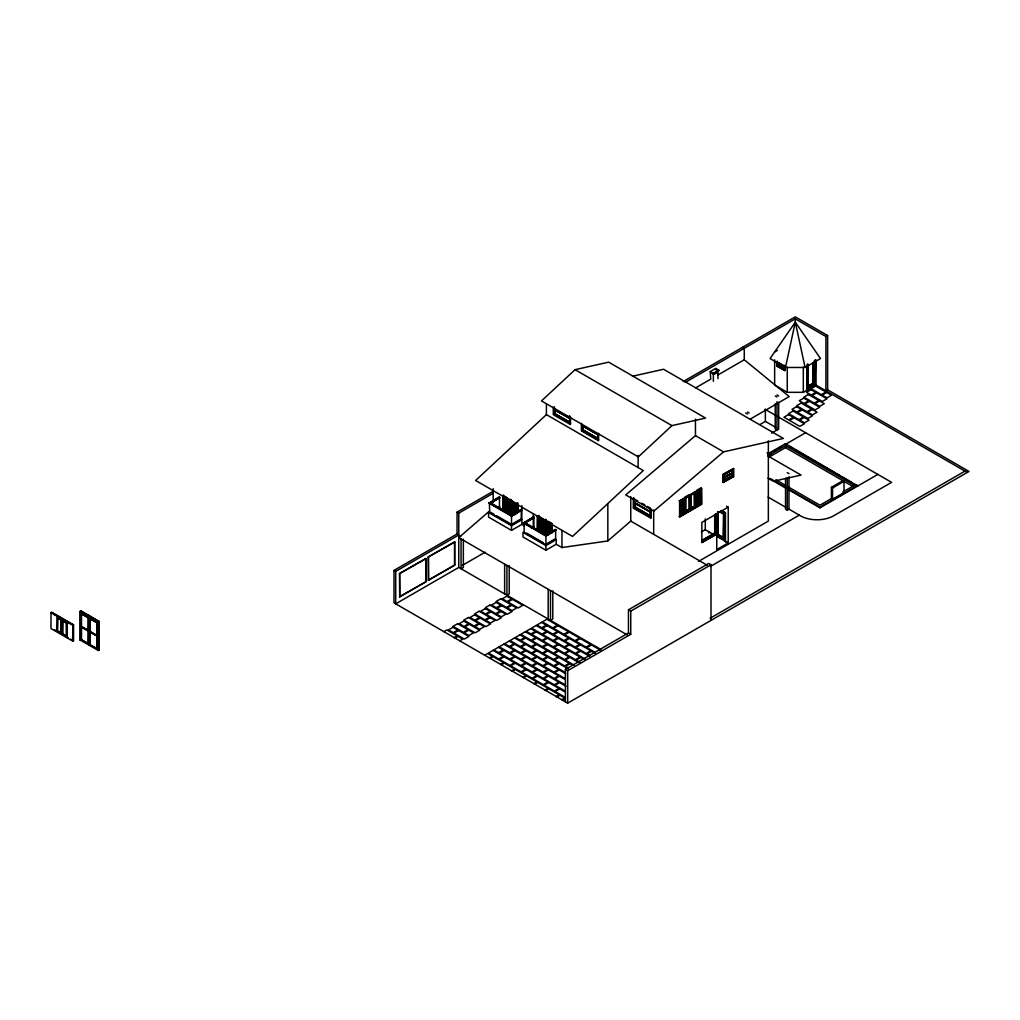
<?xml version="1.0" encoding="UTF-8"?>
<svg xmlns="http://www.w3.org/2000/svg" width="1020" height="1020" viewBox="0 0 1020 1020"><rect width="100%" height="100%" fill="white"/><g stroke="black" fill="none" stroke-linecap="round" stroke-linejoin="round"><path stroke-width="1.5" d="M785.476 367.468L770.062 358.568L795.294 322.167L820.513 358.568L805.099 367.468L785.476 367.468L795.294 322.167L795.294 318.852L825.907 336.523L827.628 335.542L827.628 389.818L969 471.444L567.694 703.137L393.988 602.845L393.988 570.409L457.049 533.995L458.77 534.99L395.709 571.404L393.988 570.409M575.063 369.673L541.467 400.936L638.354 456.883L671.95 425.62L705.559 418.085L608.672 362.151L575.063 369.673L671.95 425.62M546.401 414.617L475.626 480.484L572.513 536.418L643.288 470.551L546.401 414.617L546.401 403.958M627.096 634.822L458.77 537.642L489.6 510.943M556.231 544.259L556.231 539.618L545.904 545.585L522.979 532.338L522.979 536.979L545.904 550.213L556.231 544.259L561.956 547.561L607.831 540.944L630.755 521.092L630.755 496.727M695.462 419.194L695.462 435.642L625.732 494.904L653.833 511.122L723.55 451.86L783.373 438.447L663.561 369.265L632.489 376.227M51 612.676L51.739 612.242L73.529 624.827L73.529 640.713L72.79 641.146L51 628.562L51 612.676L72.79 625.26L73.529 624.827M57.247 630.908L57.477 616.22L53.614 613.989M57.426 617.839L61.378 619.93L61.2 632.999L61.2 620.02L57.426 617.839L57.426 630.819L61.378 632.897M62.577 620.823L66.542 622.901L66.542 635.881L66.364 623.003L62.577 620.823L62.577 633.79L66.542 635.881M79.917 611.413L80.886 610.852L99.233 621.448L99.233 649.906L98.264 650.479L79.917 639.884L79.917 611.413L98.264 622.009L99.233 621.448M81.294 613.798L88.459 617.737L88.281 630.551L81.294 626.51L81.294 613.798L88.459 617.737M57.426 630.819L57.592 617.737M62.577 633.79L62.755 620.721M89.887 618.77L97.053 622.71L96.887 635.511L89.887 631.482L89.887 618.77L97.053 622.71M81.294 626.51L88.459 630.449M81.294 627.045L88.459 630.985L88.281 643.786L81.294 639.757L81.294 627.045L88.459 630.985M89.887 631.482L97.053 635.409M89.887 632.005L97.053 635.944L96.887 648.758L89.887 644.716L89.887 632.005L97.053 635.944M79.917 639.884L80.886 639.323M80.491 640.216L81.46 639.655L81.46 626.943M89.084 645.175L89.263 617.278M89.887 644.716L97.053 648.656M97.691 650.148L99.233 649.906M553.86 408.115L553.86 414.286L554.485 406.903M555.007 413.623L555.007 410.053L554.893 413.699L570.142 422.369L570.486 418.595L554.434 409.326M570.142 422.369L554.893 413.699M553.86 414.286L570.486 423.223L554.434 413.954M581.974 424.345L581.974 430.529L598.6 439.467M583.006 429.93L598.255 438.6L583.006 429.93L583.121 426.283L583.121 429.866M457.049 533.995L457.049 512.155L492.902 491.449M683.247 381.556L795.294 316.863L827.628 335.542M457.049 512.155L458.77 513.149L493.17 493.285M685.249 382.385L795.294 318.852M597.745 434.265L582.152 425.786L598.255 435.03L598.141 438.664M710.277 371.599L715.772 368.411L718.87 370.209L713.362 374.072L710.277 371.599L713.822 373.804M710.277 372.287L710.736 379.147L695.793 387.766M715.313 369.367L718.87 370.897M490.416 502.745L511.517 514.934L520.914 509.503L521.602 510.37L511.517 516.184L489.039 503.217L499.124 496.931L499.813 497.786L490.416 503.217L499.813 497.326M718.87 370.209L713.362 373.384L713.362 381.289M489.039 503.217L499.124 497.39L499.813 497.786M713.362 373.537L714.14 373.09L714.14 374.289L713.337 373.83L716.321 372.109L717.124 372.568L717.124 371.369L718.412 370.63M489.383 503.408L489.728 512.486L511.517 525.058L521.258 519.435L521.258 510.166M714.14 374.289L717.124 372.568M718.08 374.901L744.268 359.779L744.268 348.317L742.547 347.323M774.652 351.951L777.406 350.37M458.77 537.642L461.065 535.653M399.496 573.584L425.978 558.552L425.978 581.731L399.725 596.878L399.496 573.584L425.978 558.552M428.272 556.971L454.754 541.939L454.754 565.106L428.502 580.265L428.272 556.971L454.754 541.939M511.517 515.125L511.402 501.037L517.471 504.454M491.729 503.982L511.517 515.393L520.914 509.962L521.602 510.37M521.602 509.898L511.517 515.788L511.517 525.058M778.375 362.839L778.209 365.122L784.571 368.603L784.571 366.422L778.375 362.839L778.375 365.032L784.571 368.603M776.717 361.615L776.717 365.989L784.966 370.489L784.966 366.116M777.291 365.657L784.737 369.291L777.291 365.657L777.291 361.182M784.405 368.704L784.737 366.32L777.865 362.342L777.865 365.326M519.371 519.856L511.517 524.395L496.37 515.661M524.382 525.874L521.832 524.395L511.517 530.362L488.58 517.114L488.58 512.486L511.517 525.721L521.832 519.766L520.684 519.103M776.717 365.989L784.966 370.489M524.815 522.61L545.904 534.786L555.313 529.367L556.002 530.221L545.904 536.048L523.438 523.069L533.524 516.783L534.212 517.65L524.815 523.069L534.212 517.178M523.438 523.069L533.524 517.242L534.212 517.65M523.783 523.273L533.868 517.446L533.868 526.715L531.433 528.118M399.496 596.751L425.978 581.731M428.272 580.138L454.754 565.106M601.022 649.549L458.77 567.426L395.709 603.84L395.709 571.404M462.404 565.335L485.137 552.202M538.917 515.355L538.917 531.088L544.871 534.531L544.986 519.511M524.815 523.069L545.904 535.258L555.313 529.826L556.002 530.221M556.002 529.762L545.904 535.653L545.904 544.922L555.658 539.287L555.658 530.03M749.815 419.347L789.199 396.601L744.268 359.779M807.904 364.369L808.082 386.478L813.233 383.494L808.133 385.981L808.312 364.535M807.904 386.376L813.067 383.392L813.067 362.954M806.756 388.365L814.215 384.055L815.018 384.527M806.756 365.3L806.756 389.028L807.559 388.824M815.592 360.468L815.018 384.782L815.018 359.805M806.756 389.028L815.592 384.196M807.33 388.697L815.018 384.782M774.652 359.831L774.652 385.05L787.261 392.33L803.314 392.33L815.936 385.05L967.279 472.438M545.904 544.259L555.084 538.955L556.231 539.618M760.028 424.486L765.37 421.4L775.659 427.342M827.628 389.818L825.907 390.813L825.907 336.523M637.64 500.833L634.886 499.239L634.427 503.077L650.53 512.32M633.509 497.658L633.509 508.24L633.624 497.581M634.083 507.909L634.822 507.488L650.875 516.757L650.135 517.178L634.083 507.909L634.083 498.652M635.396 507.157L635.396 503.574L635.281 507.22L650.53 515.89M771.655 433.13L778.668 429.076L778.668 402.275M650.02 511.555L635.001 502.745M443.866 631.635L446.849 629.914L457.164 635.881L454.18 637.602M723.053 474.415L733.609 468.588L733.609 476.531L723.282 482.498L723.053 474.415L733.609 468.588M684.509 497.403L688.602 495.044M696.762 490.327L700.855 487.968L701.594 488.401L701.594 504.288L679.817 516.859L679.065 516.426M732.513 475.906L732.513 472.591L723.346 477.895L723.626 474.746L732.806 469.455L733.036 476.2L723.346 481.198L733.036 476.2M733.036 469.582L723.856 474.886L723.856 481.504M723.626 478.061L732.806 472.757L723.856 477.271L724.034 474.976L732.232 470.054L732.398 472.528M679.065 500.539L679.817 500.973L701.594 488.401M650.824 509.031L650.709 518.173L650.709 509.095M685.657 511.364L685.657 498.397L684.968 497.989L684.968 512.563L695.64 506.8L695.64 492.239L701.02 489.383L701.02 503.956L680.391 515.865L680.162 501.177L689.278 496.103L689.443 509.184L685.491 511.262L685.491 498.295M694.429 493.132L690.642 495.312L690.642 508.291L694.607 506.2L694.429 493.132L694.429 506.098L690.642 508.291M680.162 501.177L701.02 489.383M680.85 501.98L684.624 499.787M696.328 493.042L700.102 490.849M680.85 502.375L684.624 500.195M696.328 493.438L700.102 491.257M723.575 478.023L732.118 473.293L732.118 475.677L723.741 480.509M680.85 502.783L684.624 500.603M696.328 493.846L700.102 491.665M680.85 503.192L684.624 501.011M696.328 494.254L700.102 492.073M680.85 503.599L684.624 501.406M696.328 494.662L700.102 492.481M680.85 504.007L684.624 501.814M696.328 495.07L700.102 492.877M767.983 453.785L785.54 443.649L857.756 486.004L855.04 484.436M680.85 504.403L684.624 502.222M696.328 495.465L700.102 493.285M680.85 504.811L684.624 502.63M696.328 495.873L700.102 493.693M767.983 454.448L770.687 452.893M773.389 451.325L776.092 449.769M778.796 448.214L781.499 446.645M805.621 432.722L785.54 444.312L785.54 443.649M723.575 480.407L732.118 475.677M680.85 505.219L684.624 503.038M696.328 496.281L700.102 494.101M680.85 505.627L684.624 503.434M696.328 496.689L700.102 494.509M680.85 506.035L684.624 503.842M696.328 497.097L700.102 494.904M769.029 455.149L785.54 445.625L854.339 485.341L842.877 491.959L844.024 492.622L844.024 481.363L832.562 487.993L831.415 487.331L831.415 498.576L819.94 505.206L788.294 486.935M680.85 506.43L684.624 504.25M696.328 497.492L700.102 495.312M680.85 506.838L684.624 504.658M696.328 497.9L700.102 495.72M723.053 482.358L733.609 476.531M680.85 507.246L684.624 505.066M696.328 498.308L700.102 496.128M454.984 638.061L457.967 636.34L462.723 639.081L459.739 640.802M680.85 507.654L684.624 505.461M696.328 498.716L700.102 496.536M680.85 508.062L684.624 505.869M696.328 499.124L700.102 496.931M769.029 457.139L785.54 447.614L852.962 486.527M680.85 508.457L684.624 506.277M696.328 499.519L700.102 497.339M680.85 508.865L684.624 506.685M696.328 499.928L700.102 497.747M680.85 509.273L684.624 507.093M696.328 500.335L700.102 498.155M680.85 509.681L684.624 507.488M696.328 500.743L700.102 498.563M680.85 510.089L684.624 507.896M696.328 501.151L700.102 498.958M680.85 510.484L684.624 508.304M696.328 501.547L700.102 499.366M680.85 510.892L684.624 508.712M696.328 501.955L700.102 499.774M680.85 511.3L684.624 509.12M696.328 502.363L700.102 500.183M680.85 511.708L684.624 509.515M696.328 502.771L700.102 500.59M680.85 512.116L684.624 509.923M696.328 503.179L700.102 500.986M680.85 512.512L684.624 510.331M696.328 503.574L700.102 501.394M680.85 512.92L684.624 510.739M696.328 503.982L700.102 501.802M680.85 513.328L684.624 511.147M696.328 504.39L700.102 502.21M680.85 513.736L684.624 511.543M696.328 504.798L700.102 502.618M685.491 511.262L689.443 509.184M680.85 514.144L684.624 511.951M696.328 505.206L700.102 503.013M680.162 515.737L685.312 512.754L685.312 498.193M685.874 512.499L688.602 510.931M691.318 509.35L695.41 507.004M695.64 506.8L701.02 503.956M701.365 504.148L679.588 516.732L679.588 500.845L701.365 488.261L701.594 504.288M728.216 544.259L728.216 507.182L701.849 522.406L701.849 542.538L717.213 533.932L715.377 532.606L701.62 540.549M720.171 511.67L723.741 513.736L723.346 537.54L717.838 534.365L717.787 511.798M725.462 541.339L724.544 541.084L724.544 513.277L725.462 512.741L721.51 510.459M484.678 655.21L487.662 653.488L492.418 656.23L489.434 657.951M701.326 531.981L705.279 529.699L713.681 534.544M490.237 658.41L493.221 656.689L503.548 662.656L500.565 664.377M701.62 540.817L715.377 532.873L717.213 533.932M701.824 540.957L715.606 533.001M701.849 542.538L717.213 533.664M717.608 511.9L717.608 534.493L718.016 512.269M501.368 664.836L504.339 663.115L514.667 669.069L511.683 670.79M723.741 513.736L723.575 537.935L723.575 513.838L719.993 511.772M698.496 561.421L768.353 521.092L768.353 440.806M785.54 478.278L785.54 509.171L787.261 510.166L788.983 509.171L799.31 515.125A23.575 13.617 0 0 0 833.697 515.776L891.595 482.358L765.076 409.313M512.486 671.262L515.47 669.541L525.784 675.495L522.801 677.216M831.415 487.331L842.877 480.713M565.399 701.811L565.399 669.375L628.46 632.961L628.46 609.794L708.721 563.448L711.016 564.774L711.016 620.389M628.46 609.794L630.755 611.12L711.016 564.774M710.468 566.419L799.31 515.125M831.415 498.576L832.562 499.239L844.024 492.622M523.604 677.675L526.588 675.954L536.903 681.921L533.932 683.642M788.6 489.077L819.94 507.182L857.756 485.341M788.6 489.74L819.94 507.832L877.837 474.415M534.735 684.101L537.706 682.38L548.033 688.334L545.05 690.055M565.399 669.375L567.694 670.701L630.755 634.287L630.755 611.12M545.853 690.527L548.836 688.806L559.151 694.76L556.168 696.481M556.971 696.94L559.954 695.219L564.71 697.973L561.727 699.694M562.53 700.153L565.271 698.572M710.099 618.26L964.984 471.112M777.52 362.546L784.405 366.511M776.947 394.982L778.668 395.977M775.225 395.977L776.947 396.971M713.337 372.631L714.14 373.09M747.418 412.029L749.139 413.023M745.697 413.023L747.418 414.018M789.633 446.671L792.361 448.239M795.09 449.82L834.602 472.63M837.318 474.198L840.046 475.779M842.775 477.347L852.312 482.855M767.04 452.816L771.069 455.149L767.779 455.876L801.057 475.078L773.504 481.249L768.353 478.265M787.261 472.655L788.983 473.65M775.914 479.782L785.54 485.341M770.89 478.852L785.884 487.509M695.462 435.642L723.55 451.86M768.162 477.946L785.884 488.172M768.073 497.097L785.897 507.386M726.495 506.188L728.216 507.182M598.6 434.826L582.547 425.557L582.547 430.198M570.142 418.786L554.026 409.555L569.619 418.034L569.619 415.65M695.869 492.367L695.296 492.035L695.296 506.596M721.28 510.599L725.233 512.881L725.233 541.48M581.974 430.529L598.026 439.798L598.026 433.615M720.617 511.007L724.544 513.277M719.215 511.594L723.511 513.876M715.377 533.141L716.983 534.059M717.608 534.493L723.741 537.833M716.18 535.322L725.347 540.613M716.92 536.405L728.216 542.933L716.754 549.55L716.754 533.932M641.758 503.217L644.78 504.823M647.266 506.392L650.135 507.909L650.135 517.178M650.875 512.116L634.822 502.847L634.822 507.488M635.281 507.22L650.416 515.954M633.509 508.24L650.824 518.109M630.755 521.092L707.344 565.309M506.902 497.607L504.517 496.23L504.517 511.224L504.632 497.786L510.599 501.228L510.599 514.603M548.288 521.411L551.871 523.477M511.517 500.603L513.901 501.98M539.032 516.49L543.8 519.244M545.904 520.455L551.871 523.897L551.871 531.751L545.904 528.309M504.517 496.651L510.484 500.093M504.517 497.059L510.484 500.501M539.032 516.898L544.986 520.34M545.904 520.876L551.871 524.318M504.517 497.479L510.484 500.922M511.517 501.763L517.471 505.206M539.032 517.65L544.986 521.092M545.904 521.615L551.871 525.058M504.632 498.155L510.599 501.598M511.517 502.222L517.471 505.665M539.032 518.109L544.986 521.551M545.904 522.087L551.871 525.529M504.632 498.525L510.599 501.967M511.517 502.681L517.471 506.124M539.032 518.581L544.986 522.023M545.904 522.546L551.871 525.989M504.632 498.997L510.599 502.439M511.517 503.102L517.471 506.545M539.032 518.989L544.986 522.431M545.904 522.967L551.871 526.409M504.632 499.456L510.599 502.898M511.517 503.523L517.471 506.965M539.032 519.409L544.986 522.852M545.904 523.387L551.871 526.83M504.632 499.876L510.599 503.319M511.517 503.944L517.471 507.386M539.032 519.83L544.986 523.273M545.904 523.795L551.871 527.238M504.632 500.297L510.599 503.74M511.517 504.364L517.471 507.807M539.032 520.251L544.986 523.693M545.904 524.216L551.871 527.659M504.632 500.705L510.599 504.148M511.517 504.734L517.471 508.177M539.032 520.621L544.986 524.063M545.904 524.586L551.871 528.028M504.632 501.126L510.599 504.568M511.517 505.104L517.471 508.546M539.032 520.99L544.986 524.433M545.904 524.956L551.871 528.398M504.632 501.496L510.599 504.938M511.517 505.474L517.471 508.916M539.032 521.36L544.986 524.803M545.904 525.325L551.871 528.768M504.632 501.865L510.599 505.308M511.517 505.933L517.471 509.375M539.032 521.819L544.986 525.262M545.904 525.797L551.871 529.24M504.632 502.337L510.599 505.78M511.517 506.404L517.471 509.847M539.032 522.291L544.986 525.733M545.904 526.256L551.871 529.699M504.632 502.796L510.599 506.239M511.517 506.825L517.471 510.268M539.032 522.712L544.986 526.154M545.904 526.677L551.871 530.119M504.632 503.217L510.599 506.659M511.517 507.233L517.471 510.676M539.032 523.12L544.986 526.562M545.904 527.098L551.871 530.54M504.632 503.638L510.599 507.08M511.517 507.654L517.471 511.096M539.032 523.54L544.986 526.983M545.904 527.519L551.871 530.961M504.632 504.058L510.599 507.501M511.517 508.075L517.471 511.517M539.032 523.961L544.986 527.404M545.904 527.926L551.871 531.369M504.632 504.466L510.599 507.909M511.517 508.444L517.471 511.887M539.032 524.331L544.986 527.774M504.632 504.849L510.599 508.291M511.517 508.814L517.471 512.257M539.032 524.701L544.986 528.143M545.904 528.679L551.871 532.121M504.632 505.219L510.599 508.661M511.517 509.286L517.471 512.716L517.471 503.204M539.032 525.172L544.986 528.615M545.904 529.138L551.871 532.58M504.632 505.678L510.599 509.12M511.517 509.745L516.286 512.499M539.032 525.631L544.986 529.074M545.904 529.609L551.871 533.052M504.632 506.149L510.599 509.592M511.517 510.166L516.286 512.92M539.032 526.052L544.986 529.495M545.904 530.017L550.685 532.771M504.632 506.558L510.599 510M511.517 510.586L516.286 513.328M539.032 526.473L544.986 529.915M545.904 530.438L550.685 533.192M504.632 506.978L510.599 510.421M511.517 510.994L516.286 513.748M539.032 526.881L544.986 530.323M545.904 530.859L549.487 532.924M504.632 507.399L510.599 510.841M511.517 511.415L515.087 513.481M539.032 527.302L544.986 530.744M545.904 531.28L549.487 533.345M504.632 507.82L510.599 511.262M511.517 511.785L515.087 513.85M539.032 527.672L544.986 531.114M545.904 531.649L549.487 533.715M504.632 508.189L510.599 511.632M511.517 512.155L515.087 514.22M539.032 528.041L544.986 531.484M545.904 532.019L549.487 534.085M504.632 508.559L510.599 512.002M511.517 512.626L515.087 514.692M539.032 528.513L544.986 531.956M545.904 532.478L548.288 533.855M504.632 509.018L510.599 512.461M511.517 513.086L513.901 514.462M539.032 528.972L544.986 532.414M545.904 532.95L548.288 534.327M504.632 509.49L510.599 512.933M511.517 513.506L513.901 514.883M539.032 529.393L544.986 532.835M545.904 533.371L548.288 534.748M498.895 506.519L500.042 507.182M504.632 509.911L510.599 513.353M534.442 527.047L533.294 526.384L533.294 513.889M539.032 529.813L544.986 533.256M545.904 533.779L548.288 535.156M504.632 510.319L510.599 513.761M539.032 530.234L544.986 533.677M504.632 510.739L510.599 514.182M539.032 530.642L544.986 534.085M505.716 511.912L510.484 514.667L510.484 499.252M489.039 502.745L511.861 515.992M523.438 522.61L546.248 535.844M490.875 512.486L493.629 514.067M526.651 533.141L543.163 542.665M545.904 544.922L524.127 532.338L524.127 523.069M628.46 632.961L630.755 634.287M600.461 650.161L591.434 644.946L586.844 647.598L594.583 652.06M595.476 653.501L591.6 651.27L587.01 653.909L589.598 655.401M589.675 656.383L580.648 651.168L576.07 653.82L585.097 659.022M584.689 659.723L580.826 657.492L576.236 660.131L580.112 662.375M579.079 662.707L569.874 657.39L565.284 660.042L574.311 665.257M572.628 665.206L570.04 663.714L565.462 666.353L568.038 667.845M568.306 668.929L559.1 663.612L554.51 666.264L564.825 672.218M565.717 673.659L559.266 669.936L554.676 672.588L565.003 678.542M564.2 679.001L559.444 676.26L554.854 678.899L565.169 684.866M566.062 686.307L559.61 682.571L555.02 685.223L565.348 691.178M564.544 691.649L559.789 688.895L555.199 691.547L565.514 697.501M80.656 610.993L99.004 621.575L99.004 650.046M81.46 611.847L93.368 618.719M96.02 620.249L98.659 621.779L98.659 649.587M51.51 612.382L73.3 624.954L73.3 640.84M58.765 616.96L61.353 618.452M62.641 619.191L66.504 621.435M67.792 622.174L71.668 624.406M56.903 616.552L67.218 622.506L67.218 637.067M81.46 639.655L88.459 643.684M54.468 629.71L68.085 637.564M70.813 639.145L73.529 640.713M795.294 322.167L805.099 367.468M832.562 487.993L832.562 499.239M819.94 507.182L819.94 507.832M815.936 359.831L815.936 385.05M815.362 360.34L815.362 384.055M814.215 360.889L814.215 384.055M813.233 363.056L813.233 383.494M812.838 363.26L812.838 383.265M808.133 364.433L808.082 386.478M807.559 364.114L807.559 389.092M806.986 365.44L806.986 389.156M803.314 367.111L803.314 392.33M788.983 476.735L788.983 509.171M787.261 367.111L787.261 392.33M787.261 477.73L787.261 510.166M785.54 445.625L785.54 447.614M784.737 366.256L784.737 370.617M784.176 365.16L784.176 369.622M776.947 361.488L776.947 365.848M776.947 401.701L776.947 430.07L775.225 429.076L775.225 403.856M765.37 409.275L765.37 421.4M733.38 468.46L733.38 476.404M732.806 469.455L732.806 472.757M731.939 473.191L731.939 475.575M725.462 512.741L725.462 542.143M723.282 474.555L723.282 482.498M717.952 370.897L717.952 378.649M716.18 513.697L716.18 533.779M715.772 368.411L715.772 369.1M715.377 514.156L715.377 534.238M714.918 514.603L714.918 533.664M714.688 514.73L714.688 533.804M708.721 531.675L708.721 533.001M705.279 518.938L705.279 529.699M700.791 489.256L700.791 503.816M690.821 508.393L690.821 495.414L690.132 495.019L690.132 509.579M689.278 496.103L689.278 509.082M680.391 501.304L680.391 515.865M679.817 500.973L679.817 516.859M653.692 509.962L653.692 534.327M650.479 509.26L650.479 512.346M638.125 455.392L638.125 467.581M607.831 503.88L607.831 540.944M598.6 433.219L598.6 440.78L581.4 430.861L581.4 423.287M570.486 416.989L570.486 424.549L553.286 414.617L553.286 407.056M569.912 417.384L569.912 423.555M567.694 670.701L567.694 703.137M561.956 530.4L561.956 547.561M552.789 590.835L552.789 619.063L550.494 620.389L550.494 590.593M552.215 523.846L552.215 532.045M552.049 524.242L552.049 532.147M551.756 524.344L551.756 532.211M551.476 524.28L551.476 531.994M548.199 589.267L548.199 619.063M545.904 519.626L545.904 535.258M545.904 545.585L545.904 550.213M545.789 519.32L545.789 535.054M545.33 519.868L545.33 535.322M544.871 520.366L544.871 534.531M538.458 515.903L538.458 531.343M537.706 516.337L537.706 530.234M537.31 515.533L537.132 529.864M521.832 505.703L521.832 524.395M517.816 504.275L517.816 512.193M517.65 502.796L517.65 512.282M517.357 502.911L517.357 512.346M517.076 502.873L517.076 512.142M511.517 500.183L511.517 515.393M511.517 525.721L511.517 530.362M510.943 500.017L510.943 515.457M509.222 565.679L509.222 593.908L506.927 595.234L506.927 565.437M504.632 564.111L504.632 593.908M504.058 496.039L504.058 511.492M503.319 494.929L503.319 510.37M502.911 495.669L502.911 509.911M502.745 495.771L502.745 510.013M499.468 497.581L499.468 506.851M493.17 488.682L493.17 502.018M463.361 539.21L463.361 567.426L461.065 568.752L461.065 538.955M458.77 513.149L458.77 567.426M454.525 541.811L454.525 564.978M428.502 557.098L428.502 580.265M425.748 558.424L425.748 581.591M399.725 573.712L399.725 596.878M98.264 622.009L98.264 650.479M97.856 650.046L97.856 622.238L80.656 612.306L80.656 640.114M96.887 622.799L96.887 635.511M96.887 636.046L96.887 648.758M90.066 618.668L90.066 631.38M90.066 631.903L90.066 644.614M88.281 617.839L88.281 630.551M88.281 631.074L88.281 643.786M81.46 613.696L81.46 626.408M72.955 625.158L72.955 639.718M72.79 625.26L72.79 641.146M62.067 619.522L62.067 634.096M815.643 386.057L811.053 388.697L821.368 394.663L825.958 392.011L815.643 386.057M811.053 389.627L806.463 392.279L811.219 395.02L815.809 392.368L811.053 389.627M808.426 394.51L803.837 397.15L814.151 403.117L818.741 400.465L808.426 394.51M803.837 398.081L799.246 400.732L804.002 403.474L808.592 400.834L803.837 398.081M816.612 392.84L812.022 395.479L822.349 401.447L826.927 398.794L816.612 392.84M801.184 403.078L796.607 405.718L806.922 411.685L811.512 409.033L801.184 403.078M796.607 406.648L792.017 409.3L796.773 412.042L801.363 409.402L796.607 406.648M809.395 401.293L804.805 403.945L815.133 409.9L819.71 407.248L809.395 401.293M793.139 411.009L788.549 413.648L798.877 419.615L803.454 416.963L793.139 411.009M826.761 392.47L822.171 395.122L826.927 397.864L831.517 395.224L826.761 392.47M788.549 414.579L783.972 417.231L788.728 419.972L793.305 417.333L788.549 414.579M802.166 409.861L797.576 412.514L807.891 418.468L812.481 415.816L802.166 409.861M819.544 400.924L814.954 403.576L819.71 406.317L824.3 403.678L819.544 400.924M794.108 417.792L789.531 420.444L799.846 426.398L804.436 423.746L794.108 417.792M812.315 409.492L807.725 412.144L812.481 414.885L817.071 412.246L812.315 409.492M804.257 417.422L799.68 420.074L804.436 422.828L809.026 420.176L804.257 417.422M457.623 623.692L453.033 626.344L463.361 632.298L467.938 629.659L457.623 623.692M468.397 617.47L463.819 620.122L474.134 626.076L478.724 623.424L468.397 617.47M479.183 611.248L474.593 613.9L484.908 619.854L489.498 617.202L479.183 611.248M489.957 605.026L485.367 607.678L495.694 613.632L500.272 610.98L489.957 605.026M500.731 598.804L496.153 601.456L506.468 607.41L511.058 604.758L500.731 598.804M453.033 627.274L448.443 629.914L453.211 632.668L457.789 630.016L453.033 627.274M463.819 621.053L459.229 623.692L463.985 626.446L468.575 623.794L463.819 621.053M474.593 614.831L470.003 617.47L474.759 620.224L479.349 617.572L474.593 614.831M485.367 608.596L480.777 611.248L485.545 614.002L490.123 611.35L485.367 608.596M496.153 602.374L491.563 605.026L496.319 607.78L500.909 605.128L496.153 602.374M506.927 596.152L502.337 598.804L507.093 601.558L511.683 598.906L506.927 596.152M684.624 499.379L680.85 501.572L680.85 514.539L684.624 512.359L684.624 499.379M700.102 490.454L696.328 492.634L696.328 505.614L700.102 503.421L700.102 490.454M458.592 630.475L454.015 633.127L464.329 639.081L468.919 636.442L458.592 630.475M469.378 624.253L464.788 626.905L475.103 632.859L479.693 630.22L469.378 624.253M480.152 618.031L475.562 620.683L485.89 626.637L490.467 623.998L480.152 618.031M490.926 611.809L486.349 614.461L496.663 620.415L501.253 617.776L490.926 611.809M501.712 605.587L497.122 608.239L507.437 614.193L512.027 611.554L501.712 605.587M512.486 599.365L507.896 602.017L518.224 607.971L522.801 605.319L512.486 599.365M468.741 630.118L464.164 632.77L468.919 635.511L473.497 632.859L468.741 630.118M479.527 623.896L474.937 626.535L479.693 629.289L484.283 626.637L479.527 623.896M490.301 617.674L485.711 620.313L490.467 623.067L495.057 620.415L490.301 617.674M501.075 611.452L496.485 614.091L501.253 616.845L505.831 614.193L501.075 611.452M511.861 605.23L507.272 607.869L512.027 610.623L516.617 607.971L511.861 605.23M493.055 650.377L488.465 653.017L498.78 658.984L503.37 656.332L493.055 650.377M498.436 647.266L493.858 649.906L498.614 652.66L503.204 650.008L498.436 647.266M503.829 644.155L499.239 646.795L509.567 652.762L514.144 650.11L503.829 644.155M509.222 641.044L504.632 643.684L509.388 646.438L513.978 643.786L509.222 641.044M514.603 637.933L510.025 640.573L520.34 646.527L524.93 643.888L514.603 637.933M519.996 634.81L515.406 637.462L520.174 640.216L524.752 637.564L519.996 634.81M525.389 631.699L520.799 634.351L531.114 640.305L535.704 637.666L525.389 631.699M530.77 628.588L526.192 631.24L530.948 633.994L535.538 631.342L530.77 628.588M536.163 625.477L531.573 628.129L541.9 634.083L546.478 631.444L536.163 625.477M541.556 622.366L536.966 625.018L541.722 627.772L546.312 625.12L541.556 622.366M546.937 619.255L542.359 621.907L552.674 627.861L557.264 625.222L546.937 619.255M504.007 650.467L499.417 653.119L509.732 659.073L514.322 656.434L504.007 650.467M514.781 644.245L510.191 646.897L520.506 652.851L525.096 650.212L514.781 644.245M525.555 638.023L520.965 640.675L531.292 646.629L535.882 643.99L525.555 638.023M536.341 631.801L531.751 634.453L542.066 640.407L546.656 637.768L536.341 631.801M547.115 625.579L542.525 628.231L552.84 634.185L557.43 631.533L547.115 625.579M504.173 656.791L499.583 659.443L509.911 665.397L514.488 662.758L504.173 656.791M514.947 650.569L510.37 653.221L520.684 659.175L525.274 656.523L514.947 650.569M525.733 644.347L521.144 646.999L531.458 652.953L536.048 650.301L525.733 644.347M536.507 638.125L531.917 640.777L542.245 646.731L546.822 644.079L536.507 638.125M547.281 631.903L542.704 634.555L553.019 640.509L557.608 637.857L547.281 631.903M558.067 625.681L553.477 628.333L563.792 634.287L568.382 631.635L558.067 625.681M515.125 656.893L510.535 659.545L520.85 665.499L525.44 662.847L515.125 656.893M525.899 650.671L521.309 653.323L531.637 659.277L536.227 656.625L525.899 650.671M536.673 644.449L532.096 647.101L542.41 653.055L547 650.403L536.673 644.449M547.459 638.227L542.869 640.879L553.184 646.833L557.774 644.181L547.459 638.227M558.233 632.005L553.643 634.657L563.971 640.611L568.548 637.959L558.233 632.005M515.291 663.217L510.714 665.869L521.029 671.823L525.619 669.171L515.291 663.217M526.078 656.995L521.488 659.634L531.803 665.601L536.392 662.949L526.078 656.995M536.851 650.773L532.261 653.412L542.589 659.379L547.166 656.727L536.851 650.773M547.625 644.551L543.048 647.19L553.363 653.157L557.953 650.505L547.625 644.551M558.412 638.329L553.822 640.968L564.136 646.935L568.726 644.283L558.412 638.329M569.185 632.107L564.595 634.746L574.923 640.713L579.5 638.061L569.185 632.107M526.243 663.319L521.653 665.958L531.981 671.925L536.558 669.273L526.243 663.319M537.017 657.097L532.44 659.736L542.755 665.703L547.345 663.051L537.017 657.097M547.804 650.875L543.214 653.514L553.528 659.481L558.118 656.829L547.804 650.875M558.577 644.653L553.987 647.292L564.315 653.246L568.892 650.607L558.577 644.653M569.351 638.418L564.774 641.07L575.089 647.024L579.679 644.385L569.351 638.418M526.422 669.63L521.832 672.282L532.147 678.236L536.737 675.597L526.422 669.63M537.196 663.408L532.606 666.06L542.933 672.014L547.51 669.375L537.196 663.408M547.969 657.186L543.392 659.838L553.707 665.792L558.297 663.153L547.969 657.186M558.756 650.964L554.166 653.616L564.481 659.57L569.071 656.931L558.756 650.964M569.53 644.742L564.94 647.394L575.267 653.348L579.844 650.709L569.53 644.742M580.303 638.52L575.726 641.172L586.041 647.126L590.631 644.487L580.303 638.52M537.361 669.732L532.784 672.384L543.099 678.338L547.689 675.699L537.361 669.732M548.148 663.51L543.558 666.162L553.873 672.116L558.463 669.464L548.148 663.51M558.922 657.288L554.332 659.94L564.659 665.894L569.236 663.242L558.922 657.288M569.695 651.066L565.118 653.718L575.433 659.672L580.023 657.02L569.695 651.066M580.482 644.844L575.892 647.496L586.207 653.45L590.797 650.798L580.482 644.844M537.54 676.056L532.95 678.708L543.278 684.662L547.855 682.01L537.54 676.056M548.314 669.834L543.736 672.486L554.051 678.44L558.641 675.788L548.314 669.834M548.492 676.158L543.902 678.81L554.217 684.764L558.807 682.112L548.492 676.158M548.658 682.482L544.081 685.121L554.395 691.088L558.986 688.436L548.658 682.482"/></g></svg>
